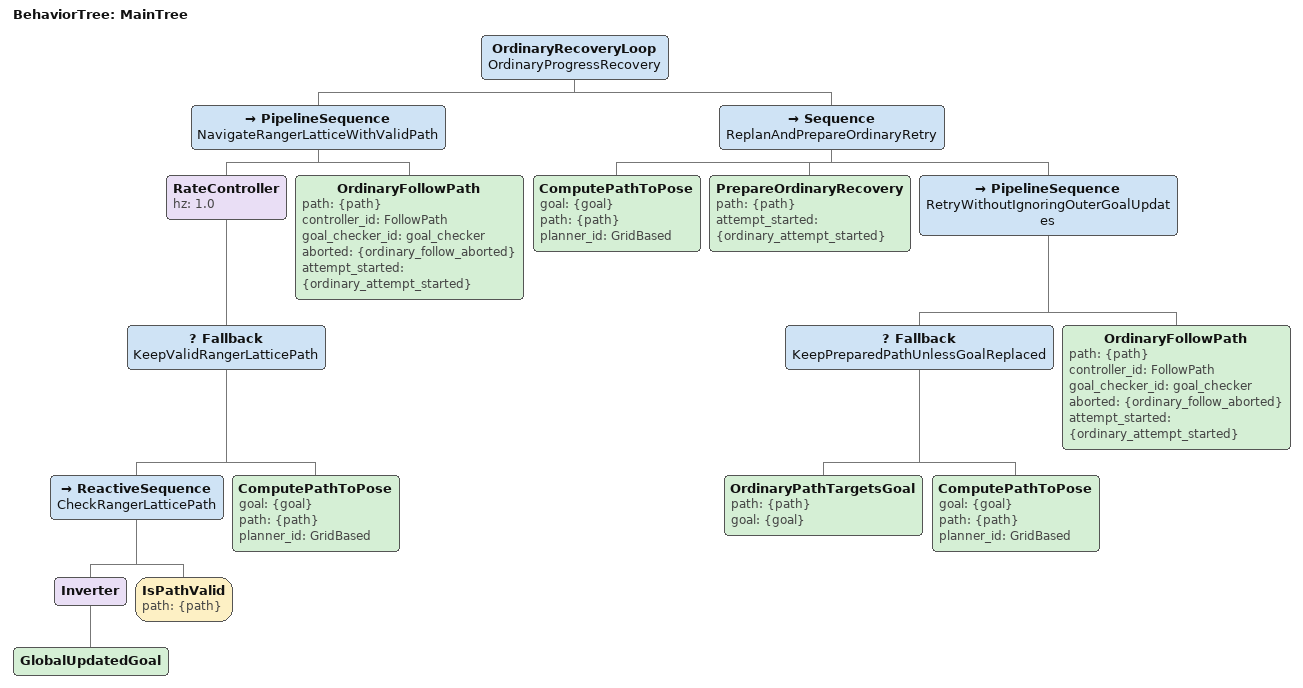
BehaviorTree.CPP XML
<root main_tree_to_execute="MainTree">
  <BehaviorTree ID="MainTree">
    <OrdinaryRecoveryLoop name="OrdinaryProgressRecovery">
      <PipelineSequence name="NavigateRangerLatticeWithValidPath">
        <RateController hz="1.0">
          <Fallback name="KeepValidRangerLatticePath">
            <ReactiveSequence name="CheckRangerLatticePath">
              <Inverter><GlobalUpdatedGoal/></Inverter>
              <IsPathValid path="{path}"/>
            </ReactiveSequence>
            <ComputePathToPose goal="{goal}" path="{path}" planner_id="GridBased"/>
          </Fallback>
        </RateController>
        <OrdinaryFollowPath path="{path}" controller_id="FollowPath"
          goal_checker_id="goal_checker" aborted="{ordinary_follow_aborted}"
          attempt_started="{ordinary_attempt_started}"/>
      </PipelineSequence>
      <Sequence name="ReplanAndPrepareOrdinaryRetry">
        <ComputePathToPose goal="{goal}" path="{path}" planner_id="GridBased"/>
        <PrepareOrdinaryRecovery path="{path}" attempt_started="{ordinary_attempt_started}"/>
        <!-- Follow exactly the prepared path. Do not pass back through the
             valid-path selector and accidentally replace it before rearming. -->
        <PipelineSequence name="RetryWithoutIgnoringOuterGoalUpdates">
          <Fallback name="KeepPreparedPathUnlessGoalReplaced">
            <OrdinaryPathTargetsGoal path="{path}" goal="{goal}"/>
            <ComputePathToPose goal="{goal}" path="{path}" planner_id="GridBased"/>
          </Fallback>
          <OrdinaryFollowPath path="{path}" controller_id="FollowPath"
            goal_checker_id="goal_checker" aborted="{ordinary_follow_aborted}"
            attempt_started="{ordinary_attempt_started}"/>
        </PipelineSequence>
      </Sequence>
    </OrdinaryRecoveryLoop>
  </BehaviorTree>
</root>
